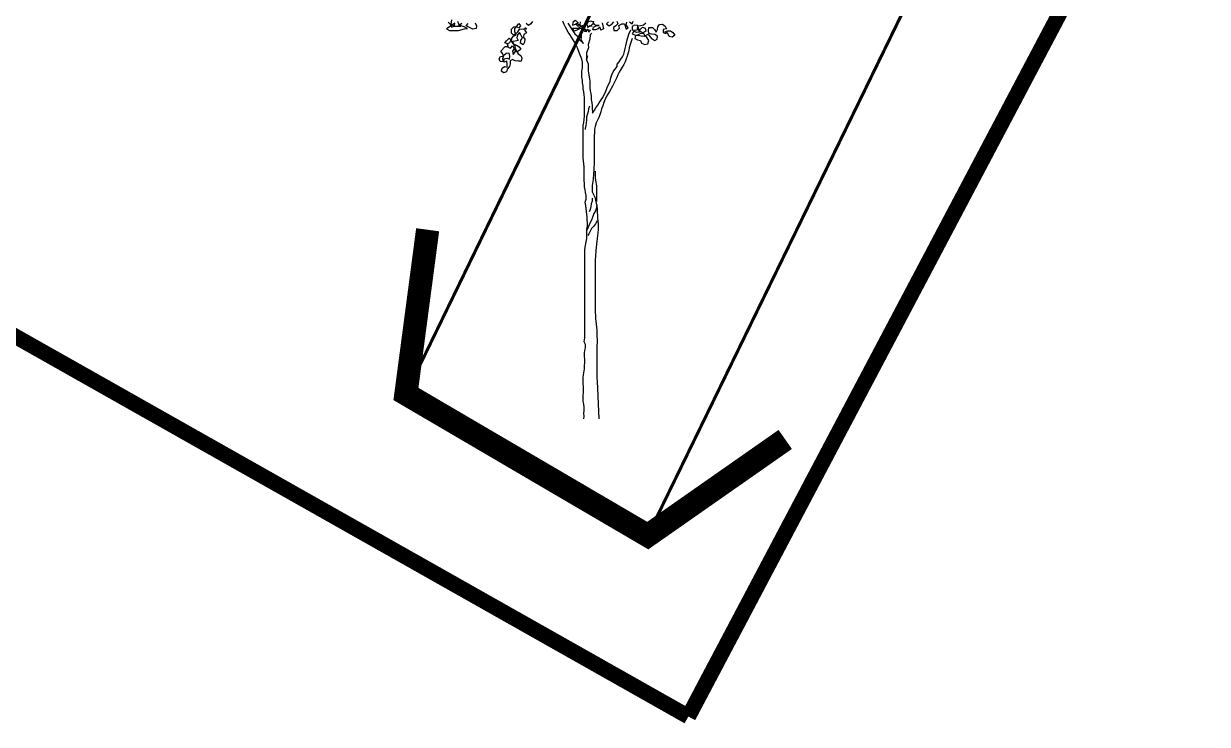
# Model space of a CAD drawing. Header units: inches. Extents: x 350994 to 353538, y 1581369 to 1583842.
# Drawn here: x 351708.56 to 351716.2, y 1583632.66 to 1583637.18 of the extents above; entities that cross this region are included whole.
import ezdxf

# ---------------------------------------------------------------- set-up
doc = ezdxf.new("R2010")
doc.units = ezdxf.units.IN
doc.header["$MEASUREMENT"] = 0
doc.linetypes.add('1', pattern=[0])
doc.linetypes.add('DASHDOTX2', pattern=[2, 1, -0.5, 0, -0.5])
for name, color, linetype in [('CULVERT', 255, '1'), ("ROAD'S", 1, '1'), ('TREE', 81, '1')]:
    doc.layers.add(name, color=color, linetype=linetype)

# ---------------------------------------------------------------- blocks, each defined once
blk = doc.blocks.new('TREE_4')
at = {"color": 94}
for points in [[(-187, 4503), (-135, 4425), (-135, 4425), (-106, 4381), (-80, 4358), (-60, 4321), (-8, 4269), (-34, 4312), (-31, 4344), (-31, 4379), (-28, 4416), (-17, 4480)], [(-3, -32), (0, 0), (-3, 32), (0, 64), (0, 101), (-3, 136), (-9, 168), (-11, 202), (-11, 237), (-8, 269), (-8, 338), (-11, 370), (-11, 442), (-8, 474), (3, 544), (6, 578), (9, 616), (9, 651), (6, 685), (6, 720), (9, 752), (15, 784), (15, 821), (1, 850), (9, 896), (10, 1901), (13, 1935), (25, 1999), (33, 2037), (33, 2143), (39, 2178), (39, 2216), (36, 2248), (34, 2282), (28, 2346), (25, 2381), (19, 2415), (13, 2453), (22, 2488), (22, 2528), (16, 2563), (11, 2595), (5, 2629), (5, 2667), (2, 2702), (2, 2823), (-1, 2855), (-6, 2924), (-12, 2959), (-12, 3034), (-9, 3075), (-9, 3329), (-3, 3364), (0, 3398), (3, 3436), (3, 3650), (0, 3682), (-3, 3716), (-9, 3751), (-11, 3786), (-17, 3818), (-20, 3849), (-26, 3884), (-26, 3956), (-20, 3988), (-20, 4058), (-26, 4092), (-54, 4156), (-77, 4220), (-106, 4283), (-124, 4312), (-144, 4341), (-164, 4373), (-184, 4399), (-213, 4457), (-228, 4489), (-242, 4526)], [(-1249, 4507), (-1232, 4473), (-1238, 4441), (-1275, 4435), (-1313, 4455), (-1350, 4473), (-1330, 4499)], [(-1451, 4528), (-1440, 4496), (-1414, 4464), (-1495, 4464), (-1524, 4493), (-1515, 4542)], [(-1558, 4516), (-1535, 4490), (-1515, 4458), (-1486, 4473), (-1483, 4505), (-1515, 4479), (-1547, 4456), (-1579, 4438), (-1544, 4418), (-1492, 4418), (-1440, 4421), (-1371, 4438), (-1336, 4444), (-1376, 4461), (-1408, 4473), (-1440, 4476), (-1402, 4505)], [(-592, 4524), (-609, 4495), (-638, 4477), (-664, 4501)], [(-22, 4445), (-54, 4439), (-83, 4422), (-115, 4413), (-132, 4445), (-63, 4445), (-34, 4471), (-63, 4488), (-95, 4491), (-71, 4468), (-45, 4488), (-43, 4520)], [(209, 4506), (215, 4474), (221, 4439), (192, 4422), (186, 4459), (160, 4439), (131, 4425), (99, 4428), (108, 4459), (140, 4471), (171, 4477), (137, 4477), (105, 4494), (111, 4526)], [(281, 4520), (258, 4497), (287, 4474), (322, 4494), (342, 4520)], [(374, 4528), (388, 4497), (362, 4474), (336, 4453), (342, 4419), (380, 4419), (406, 4445), (397, 4476), (432, 4494), (463, 4497), (481, 4433), (507, 4453), (484, 4482), (489, 4514)], [(521, 4520), (550, 4497), (562, 4528)], [(709, 4502), (680, 4479), (646, 4473), (614, 4470), (608, 4436), (643, 4430), (669, 4456), (700, 4447), (706, 4413), (674, 4392), (640, 4410), (625, 4447), (611, 4476), (579, 4479), (550, 4465), (553, 4427), (588, 4424), (620, 4430), (634, 4401), (602, 4395), (570, 4413), (553, 4381), (588, 4366), (622, 4375), (651, 4389), (686, 4384), (695, 4349), (654, 4355), (622, 4363), (591, 4361), (582, 4329), (614, 4311), (645, 4306), (660, 4274), (695, 4259), (729, 4268), (741, 4306), (724, 4337), (703, 4363), (735, 4378), (755, 4352), (778, 4323), (810, 4305), (839, 4320), (842, 4355), (810, 4375), (773, 4378), (741, 4384), (738, 4421), (744, 4453), (784, 4453), (807, 4430), (828, 4401), (842, 4430), (845, 4462), (865, 4488), (897, 4493), (929, 4467), (943, 4438), (906, 4430), (906, 4395), (938, 4386), (955, 4415), (990, 4415), (1018, 4398), (1039, 4366), (1010, 4343), (975, 4352), (961, 4386), (932, 4404), (920, 4401)], [(-676, 4453), (-679, 4420), (-660, 4394), (-688, 4377), (-697, 4346), (-678, 4320), (-685, 4287), (-698, 4256), (-729, 4273), (-724, 4308), (-705, 4333), (-724, 4368), (-742, 4396), (-763, 4368), (-770, 4335), (-755, 4305), (-789, 4298), (-822, 4292), (-805, 4264), (-773, 4251), (-744, 4232), (-725, 4206), (-753, 4184), (-785, 4175), (-792, 4210), (-754, 4150), (-724, 4134), (-715, 4102), (-722, 4069), (-757, 4066), (-790, 4073), (-819, 4088), (-849, 4073), (-846, 4038), (-855, 4007), (-882, 3977), (-889, 3944), (-922, 3935), (-947, 3955), (-938, 3986), (-914, 4007), (-883, 3998), (-882, 4033), (-886, 4067), (-920, 4056), (-915, 4095), (-883, 4104), (-854, 4089), (-851, 4126), (-858, 4160), (-893, 4157), (-923, 4129), (-936, 4094), (-926, 4062), (-961, 4063), (-972, 4093), (-957, 4122), (-922, 4125), (-934, 4156), (-953, 4181), (-904, 4234), (-869, 4234), (-874, 4266), (-907, 4277), (-888, 4302), (-860, 4332), (-839, 4308), (-854, 4279), (-882, 4262), (-875, 4227), (-844, 4218), (-820, 4243), (-801, 4213), (-822, 4182), (-815, 4143), (-787, 4177), (-786, 4212), (-792, 4244), (-813, 4272), (-834, 4296), (-829, 4331), (-810, 4356), (-780, 4368), (-795, 4402), (-793, 4443), (-767, 4474), (-747, 4500), (-728, 4474), (-748, 4449), (-779, 4462), (-811, 4457), (-837, 4429), (-836, 4392), (-814, 4368), (-784, 4380), (-760, 4405), (-737, 4439), (-698, 4434), (-668, 4445), (-657, 4439)], [(-74, 4517), (-103, 4535), (-129, 4512), (-132, 4480), (-100, 4491), (-71, 4509), (-66, 4512)], [(111, 4514), (79, 4526), (47, 4520), (30, 4491), (44, 4462), (76, 4471), (99, 4494), (114, 4506)], [(7, 4439), (7, 4405), (15, 4436), (24, 4404), (41, 4433), (53, 4399), (73, 4425), (73, 4428)], [(87, 4387), (70, 4370), (64, 4321), (47, 4260), (50, 4219), (29, 4165), (29, 4084), (38, 4130), (29, 4084), (47, 4037), (47, 3962), (49, 3930), (61, 3867), (64, 3835), (67, 3800), (67, 3763), (70, 3728), (78, 3696), (81, 3664), (81, 3630), (90, 3592), (92, 3557), (92, 3520), (95, 3482), (98, 3471)], [(93, 4465), (62, 4471), (38, 4451)], [(98, 3471), (118, 3505), (136, 3534), (156, 3563), (173, 3592), (194, 3624), (214, 3653), (229, 3684), (246, 3713), (269, 3777), (284, 3806), (298, 3840), (307, 3875), (318, 3910), (333, 3944), (362, 3988), (379, 4005), (379, 4034), (402, 4060), (423, 4089), (440, 4118), (454, 4147), (463, 4179), (472, 4213), (478, 4245), (495, 4314), (512, 4378), (536, 4427)], [(553, 4329), (541, 4294), (527, 4257), (518, 4222), (512, 4190), (495, 4126), (483, 4095), (469, 4060), (454, 4031), (437, 3999), (402, 3942), (388, 3913), (376, 3881), (327, 3783), (292, 3719), (272, 3690), (252, 3658), (228, 3595), (214, 3557), (199, 3522), (191, 3488), (179, 3453), (168, 3421), (153, 3390), (139, 3361), (127, 3320), (121, 3288), (118, 3251), (115, 3216), (115, 2884), (112, 2852), (112, 2814), (109, 2782), (103, 2713), (92, 2644), (92, 2606), (94, 2571), (123, 2508), (129, 2476), (146, 2406), (149, 2372), (149, 2334), (152, 2302), (155, 2268), (161, 2204), (161, 2135), (158, 2103), (155, 2065), (149, 2034), (143, 1970), (140, 1932), (134, 1898), (129, 1828), (126, 1791), (126, 1718), (128, 1687), (128, 1188), (131, 1156), (131, 1119), (137, 1055), (143, 1020), (145, 986), (145, 911), (148, 879), (148, 844), (145, 809), (145, 434), (148, 402), (168, -31)], [(61, 3554), (52, 3523), (46, 3491), (29, 3427), (26, 3393), (20, 3329), (14, 3297), (11, 3286)], [(127, 2806), (126, 2733), (129, 2701), (141, 2638), (141, 2499), (144, 2467), (144, 2461)], [(94, 2499), (91, 2464), (83, 2433), (77, 2401), (68, 2369), (60, 2343)], [(146, 2421), (143, 2386), (129, 2354), (112, 2323), (100, 2288), (88, 2256), (59, 2193), (45, 2164), (30, 2132), (25, 2123)], [(149, 2239), (129, 2204), (109, 2172), (85, 2149), (71, 2120), (54, 2091), (42, 2071)]]:
    blk.add_lwpolyline(points, dxfattribs=at)

msp = doc.modelspace()

# ---------------------------------------------------------------- linework, layer by layer
at = {"layer": 'CULVERT', "color": 250, "linetype": 'DASHDOTX2', "lineweight": 5, "ltscale": 2, "const_width": 0.02}
for points, elevation in [([(351712.5867, 1583633.8794), (351712.5867, 1583633.8794), (351729.2824, 1583668.1353)], 89.8421), ([(351719.1391, 1583651.5045), (351711.0253, 1583634.7935)], 89.253)]:
    msp.add_lwpolyline(points, dxfattribs=dict(at, elevation=elevation))
at = {"layer": 'CULVERT', "color": 250, "lineweight": 5, "const_width": 0.15}
msp.add_lwpolyline([(351713.4743, 1583634.5001), (351712.5867, 1583633.8794), (351711.0253, 1583634.7935), (351711.1655, 1583635.8534)], dxfattribs=at)
at = {"layer": "ROAD'S", "lineweight": 5, "const_width": 0.1}
for points in [[(351564.2428, 1583716.6302), (351712.8489, 1583632.7114)], [(351730.7518, 1583667.9819), (351724.6742, 1583655.0962), (351712.8489, 1583632.7114)]]:
    msp.add_lwpolyline(points, dxfattribs=at)

# ---------------------------------------------------------------- block references
at = {"layer": 'TREE', "lineweight": 5, "xscale": 0.0005632341344607994, "yscale": 0.0005632341490127146, "zscale": 0.0005632341444477617}
msp.add_blockref('TREE_4', (351712.1756, 1583634.6504), dxfattribs=at)

doc.saveas('drawing.dxf')
